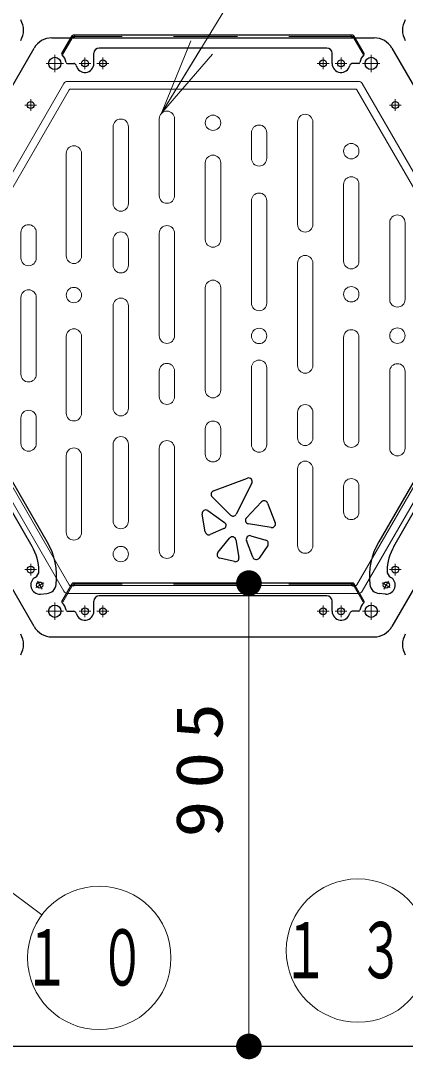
# Model space of a CAD drawing. Units: millimetres on the paper, scale 1:50. Extents: x -385 to 420, y 0 to 267.
# Drawn here: x -316.66 to -301.65, y 38.34 to 78.91 of the extents above; entities that cross this region are included whole.
import ezdxf

# ---------------------------------------------------------------- set-up
doc = ezdxf.new("R2010")
doc.units = ezdxf.units.MM
doc.linetypes.add('USER1', pattern=[4.5, 2.5, -2])
doc.linetypes.add('USER2', pattern=[6, 3, -1, 1, -1])
doc.layers.add('1_50', color=7, linetype='Continuous', lineweight=25)
doc.styles.add('ＭＳ ゴシック', font='')
doc.styles.get('ＭＳ ゴシック').set_extended_font_data('MS Gothic')

# ---------------------------------------------------------------- blocks, each defined once
blk = doc.blocks.new('filled_dot')
at = {"color": 0, "linetype": 'Continuous', "lineweight": -2, "const_width": 1.25}
blk.add_lwpolyline([(-0.625, 0, 1), (0.625, 0, 1)], format="xyb", close=True, dxfattribs=at)

msp = doc.modelspace()

# ---------------------------------------------------------------- linework, layer by layer
at = {"layer": '1_50', "lineweight": 13}
for p, q in [((-311.162, 75.298), (-306.167, 83.467)), ((-311.162, 75.298), (-310.023, 78.119)), ((-311.162, 75.298), (-309.597, 77.858)), ((-309.17, 77.597), (-311.162, 75.298)), ((-311.251, 72.074), (-311.251, 75.074)), ((-310.651, 72.074), (-310.651, 75.074)), ((-313.051, 71.767), (-313.051, 74.767)), ((-312.451, 71.767), (-312.451, 74.767)), ((-305.851, 70.95), (-305.851, 74.95)), ((-305.251, 70.95), (-305.251, 74.95)), ((-307.651, 73.531), (-307.651, 74.531)), ((-307.051, 73.531), (-307.051, 74.531)), ((-314.883, 69.723), (-314.883, 73.723)), ((-314.283, 69.723), (-314.283, 73.723)), ((-309.451, 70.357), (-309.451, 73.357)), ((-308.851, 70.357), (-308.851, 73.357)), ((-304.051, 69.512), (-304.051, 72.512)), ((-303.451, 69.512), (-303.451, 72.512)), ((-307.651, 67.876), (-307.651, 71.876)), ((-307.051, 67.876), (-307.051, 71.876)), ((-302.251, 68.019), (-302.251, 71.019)), ((-301.651, 68.019), (-301.651, 71.019)), ((-316.651, 69.638), (-316.651, 70.638)), ((-316.051, 69.638), (-316.051, 70.638)), ((-311.251, 66.603), (-311.251, 70.603)), ((-310.651, 66.603), (-310.651, 70.603)), ((-313.051, 69.354), (-313.051, 70.354)), ((-312.451, 69.354), (-312.451, 70.354)), ((-305.851, 65.439), (-305.851, 69.439)), ((-305.251, 65.439), (-305.251, 69.439)), ((-309.451, 64.474), (-309.451, 68.474)), ((-308.851, 64.474), (-308.851, 68.474)), ((-316.651, 65.095), (-316.651, 68.095)), ((-316.051, 65.095), (-316.051, 68.095)), ((-313.051, 63.772), (-313.051, 67.772)), ((-312.451, 63.772), (-312.451, 67.772)), ((-314.883, 63.571), (-314.883, 66.571)), ((-314.283, 63.571), (-314.283, 66.571)), ((-304.051, 62.538), (-304.051, 66.538)), ((-303.451, 62.538), (-303.451, 66.538)), ((-307.651, 62.35), (-307.651, 65.35)), ((-307.051, 62.35), (-307.051, 65.35)), ((-311.251, 64.221), (-311.251, 65.221)), ((-310.651, 64.221), (-310.651, 65.221)), ((-302.251, 62.208), (-302.251, 65.208)), ((-301.651, 62.208), (-301.651, 65.208)), ((-316.651, 62.391), (-316.651, 63.391)), ((-316.051, 62.391), (-316.051, 63.391)), ((-305.851, 62.61), (-305.851, 63.61)), ((-305.251, 62.61), (-305.251, 63.61)), ((-309.451, 61.97), (-309.451, 62.97)), ((-308.851, 61.97), (-308.851, 62.97)), ((-313.051, 59.36), (-313.051, 62.36)), ((-312.451, 59.36), (-312.451, 62.36)), ((-311.251, 58.203), (-311.251, 62.203)), ((-310.651, 58.203), (-310.651, 62.203)), ((-314.883, 58.917), (-314.883, 61.917)), ((-314.283, 58.917), (-314.283, 61.917)), ((-305.851, 58.403), (-305.851, 61.403)), ((-305.251, 58.403), (-305.251, 61.403)), ((-304.051, 59.718), (-304.051, 60.718)), ((-303.451, 59.718), (-303.451, 60.718)), ((-307.749, 38.838), (-307.749, 56.938)), ((-321.265, 48.035), (-315.834, 43.973))]:
    msp.add_line(p, q, dxfattribs=at)
at = {"layer": '1_50', "color": 190}
for p, q in [((-315.05, 77.621), (-314.647, 78.318)), ((-303.689, 78.338), (-314.613, 78.338)), ((-314.549, 78.292), (-314.549, 78.338)), ((-303.753, 78.292), (-303.753, 78.338)), ((-303.252, 77.621), (-303.655, 78.318)), ((-314.609, 78.232), (-314.674, 78.232)), ((-303.693, 78.232), (-303.628, 78.232)), ((-313.801, 77.238), (-313.801, 77.638)), ((-304.701, 77.838), (-313.601, 77.838)), ((-304.501, 77.238), (-304.501, 77.638)), ((-314.85, 77.238), (-314.59, 77.238)), ((-303.452, 77.238), (-303.712, 77.238)), ((-315.05, 56.221), (-314.647, 56.918)), ((-315.05, 56.221), (-314.647, 56.918)), ((-314.609, 56.832), (-314.674, 56.832)), ((-314.609, 56.832), (-314.674, 56.832)), ((-303.689, 56.938), (-314.613, 56.938)), ((-303.689, 56.938), (-314.613, 56.938)), ((-314.549, 56.892), (-314.549, 56.938)), ((-314.549, 56.892), (-314.549, 56.938)), ((-303.753, 56.892), (-303.753, 56.938)), ((-303.753, 56.892), (-303.753, 56.938)), ((-303.693, 56.832), (-303.628, 56.832)), ((-303.693, 56.832), (-303.628, 56.832)), ((-303.252, 56.221), (-303.655, 56.918)), ((-303.252, 56.221), (-303.655, 56.918)), ((-304.701, 56.438), (-313.601, 56.438)), ((-304.701, 56.438), (-313.601, 56.438)), ((-313.801, 55.838), (-313.801, 56.238)), ((-313.801, 55.838), (-313.801, 56.238)), ((-304.501, 55.838), (-304.501, 56.238)), ((-304.501, 55.838), (-304.501, 56.238)), ((-314.85, 55.838), (-314.59, 55.838)), ((-314.85, 55.838), (-314.59, 55.838)), ((-303.452, 55.838), (-303.712, 55.838)), ((-303.452, 55.838), (-303.712, 55.838))]:
    msp.add_line(p, q, dxfattribs=at)
at = {"layer": '1_50', "color": 131}
for p, q in [((-315.444, 78.238), (-302.858, 78.238)), ((-322.43, 66.938), (-316.137, 77.838)), ((-302.165, 77.838), (-295.872, 66.938)), ((-316.137, 55.238), (-322.43, 66.138)), ((-295.872, 66.138), (-302.165, 55.238)), ((-309.132, 60.539), (-307.806, 61.036)), ((-307.632, 60.841), (-308.248, 59.633)), ((-308.471, 59.598), (-309.182, 60.309)), ((-307.849, 59.493), (-307.252, 60.111)), ((-307.021, 60.065), (-306.722, 59.297)), ((-309.456, 58.941), (-309.572, 59.635)), ((-309.353, 59.772), (-308.698, 59.309)), ((-306.876, 59.108), (-307.771, 59.257)), ((-308.723, 59.066), (-309.263, 58.835)), ((-308.962, 58.139), (-308.501, 58.695)), ((-308.255, 58.629), (-308.14, 57.938)), ((-307.599, 57.949), (-307.842, 58.604)), ((-307.672, 58.787), (-307.092, 58.619)), ((-307.016, 58.405), (-307.352, 57.918)), ((-308.31, 57.779), (-308.886, 57.913)), ((-315.444, 54.838), (-302.858, 54.838))]:
    msp.add_line(p, q, dxfattribs=at)
at = {"layer": '1_50', "color": 190, "linetype": 'USER1', "lineweight": 13}
for p, q in [((-315.009, 77.599), (-314.609, 78.292)), ((-303.693, 78.292), (-314.609, 78.292)), ((-303.293, 77.599), (-303.693, 78.292)), ((-315.009, 77.599), (-315.049, 77.622)), ((-303.293, 77.599), (-303.253, 77.622)), ((-315.009, 56.199), (-314.609, 56.892)), ((-315.009, 56.199), (-314.609, 56.892)), ((-303.693, 56.892), (-314.609, 56.892)), ((-303.693, 56.892), (-314.609, 56.892)), ((-303.293, 56.199), (-303.693, 56.892)), ((-303.293, 56.199), (-303.693, 56.892)), ((-315.009, 56.199), (-315.049, 56.222)), ((-315.009, 56.199), (-315.049, 56.222)), ((-303.293, 56.199), (-303.253, 56.222)), ((-303.293, 56.199), (-303.253, 56.222))]:
    msp.add_line(p, q, dxfattribs=at)
at = {"layer": '1_50', "linetype": 'USER2', "lineweight": 13}
for p, q in [((-315.329, 77.578), (-315.329, 76.898)), ((-302.973, 77.578), (-302.973, 76.898)), ((-314.989, 77.238), (-315.669, 77.238)), ((-302.633, 77.238), (-303.313, 77.238)), ((-315.329, 56.178), (-315.329, 55.498)), ((-302.973, 56.178), (-302.973, 55.498)), ((-314.989, 55.838), (-315.669, 55.838)), ((-302.633, 55.838), (-303.313, 55.838))]:
    msp.add_line(p, q, dxfattribs=at)
at = {"layer": '1_50', "color": 2, "linetype": 'USER2', "lineweight": 13}
for p, q in [((-314.381, 77.238), (-313.921, 77.238)), ((-314.151, 77.468), (-314.151, 77.008)), ((-313.221, 77.238), (-313.681, 77.238)), ((-313.451, 77.468), (-313.451, 77.008)), ((-304.621, 77.238), (-305.081, 77.238)), ((-304.851, 77.468), (-304.851, 77.008)), ((-304.381, 77.238), (-303.921, 77.238)), ((-304.151, 77.468), (-304.151, 77.008)), ((-316.037, 75.612), (-316.497, 75.612)), ((-316.267, 75.842), (-316.267, 75.382)), ((-302.265, 75.612), (-301.805, 75.612)), ((-302.035, 75.842), (-302.035, 75.382)), ((-316.267, 57.234), (-316.267, 57.694)), ((-302.035, 57.234), (-302.035, 57.694)), ((-316.037, 57.464), (-316.497, 57.464)), ((-302.265, 57.464), (-301.805, 57.464)), ((-314.151, 56.068), (-314.151, 55.608)), ((-314.151, 56.068), (-314.151, 55.608)), ((-313.451, 55.608), (-313.451, 56.068)), ((-304.851, 55.608), (-304.851, 56.068)), ((-304.151, 56.068), (-304.151, 55.608)), ((-304.151, 56.068), (-304.151, 55.608)), ((-314.381, 55.838), (-313.921, 55.838)), ((-314.381, 55.838), (-313.921, 55.838)), ((-313.221, 55.838), (-313.681, 55.838)), ((-304.621, 55.838), (-305.081, 55.838)), ((-304.381, 55.838), (-303.921, 55.838)), ((-304.381, 55.838), (-303.921, 55.838))]:
    msp.add_line(p, q, dxfattribs=at)
at = {"layer": '1_50', "color": 131, "lineweight": 13}
for p, q in [((-320.652, 66.618), (-314.971, 76.458)), ((-314.832, 76.538), (-303.47, 76.538)), ((-303.331, 76.458), (-297.65, 66.618)), ((-320.334, 66.568), (-314.769, 76.208)), ((-314.717, 76.238), (-303.585, 76.238)), ((-303.533, 76.208), (-297.968, 66.568)), ((-314.971, 56.618), (-320.652, 66.458)), ((-314.769, 56.868), (-320.334, 66.508)), ((-297.968, 66.508), (-303.533, 56.868)), ((-297.65, 66.458), (-303.331, 56.618)), ((-303.585, 56.838), (-314.717, 56.838)), ((-303.47, 56.538), (-314.832, 56.538))]:
    msp.add_line(p, q, dxfattribs=at)
at = {"layer": '1_50', "color": 70}
for p, q in [((-315.621, 58.544), (-319.309, 64.933)), ((-298.993, 64.933), (-302.681, 58.544)), ((-316.215, 58.373), (-317.324, 60.294)), ((-302.087, 58.373), (-300.978, 60.294)), ((-315.89, 56.509), (-315.64, 56.529)), ((-302.412, 56.509), (-302.662, 56.529))]:
    msp.add_line(p, q, dxfattribs=at)
at = {"layer": '1_50', "color": 190, "linetype": 'USER2', "lineweight": 13}
for p, q in [((-315.762, 56.948), (-316.073, 56.768)), ((-316.007, 57.014), (-315.827, 56.702)), ((-302.54, 56.948), (-302.229, 56.768)), ((-302.295, 57.014), (-302.475, 56.702))]:
    msp.add_line(p, q, dxfattribs=at)
at = {"layer": '1_50'}
msp.add_line((-262.552, 38.838), (-347.106, 38.838), dxfattribs=at)
at = {"layer": '1_50', "color": 131}
for centre in [(-315.329, 77.238), (-302.973, 77.238), (-315.329, 55.838), (-302.973, 55.838)]:
    msp.add_circle(centre, 0.24, dxfattribs=at)
at = {"layer": '1_50', "color": 2}
for centre in [(-314.151, 77.238), (-313.451, 77.238), (-304.851, 77.238), (-304.151, 77.238), (-316.267, 75.612), (-302.035, 75.612), (-316.267, 57.464), (-302.035, 57.464), (-314.151, 55.838), (-314.151, 55.838), (-313.451, 55.838), (-304.851, 55.838), (-304.151, 55.838), (-304.151, 55.838)]:
    msp.add_circle(centre, 0.135, dxfattribs=at)
at = {"layer": '1_50', "color": 131, "lineweight": 13}
for centre in [(-309.151, 74.919), (-303.751, 73.811), (-314.583, 68.19), (-303.751, 68.221), (-307.351, 66.593), (-301.951, 66.604), (-312.751, 58.072)]:
    msp.add_circle(centre, 0.3, dxfattribs=at)
at = {"layer": '1_50', "color": 190}
for centre in [(-315.917, 56.858), (-302.385, 56.858)]:
    msp.add_circle(centre, 0.12, dxfattribs=at)
at = {"layer": '1_50', "lineweight": 13}
for centre in [(-313.591, 42.296), (-303.491, 42.581)]:
    msp.add_circle(centre, 2.8, dxfattribs=at)
at = {"layer": '1_50', "color": 131}
for centre, radius, start, end in [((-317.349, 78.538), 0.8, 330, 30), ((-300.953, 78.538), 0.8, 150, 210), ((-315.444, 77.438), 0.8, 90, 150), ((-302.858, 77.438), 0.8, 30, 90), ((-307.757, 60.905), 0.14, 332.9873, 110.556), ((-309.083, 60.408), 0.14, 110.556, 225), ((-307.151, 60.014), 0.14, 21.2505, 136.0051), ((-309.434, 59.658), 0.14, 54.7824, 189.4623), ((-308.778, 59.195), 0.14, 293.1986, 54.7824), ((-308.372, 59.697), 0.14, 225, 332.9873), ((-307.748, 59.396), 0.14, 136.0051, 260.5377), ((-306.853, 59.246), 0.14, 260.5377, 21.2505), ((-309.318, 58.964), 0.14, 189.4623, 293.1986), ((-308.393, 58.606), 0.14, 9.4623, 140.3893), ((-307.711, 58.653), 0.14, 73.8108, 200.3764), ((-307.131, 58.485), 0.14, 325.3048, 73.8108), ((-308.854, 58.049), 0.14, 140.3893, 256.866), ((-308.278, 57.915), 0.14, 256.866, 9.4623), ((-307.467, 57.998), 0.14, 200.3764, 325.3048), ((-315.444, 55.638), 0.8, 210, 270), ((-302.858, 55.638), 0.8, 270, 330), ((-317.349, 54.538), 0.8, 330, 30), ((-300.953, 54.538), 0.8, 150, 210)]:
    msp.add_arc(centre, radius, start, end, dxfattribs=at)
at = {"layer": '1_50', "color": 190}
for centre, radius, start, end in [((-314.613, 78.298), 0.04, 90, 150), ((-303.689, 78.298), 0.04, 30, 90), ((-314.674, 78.192), 0.04, 90, 150), ((-314.609, 78.292), 0.06, 270, 0), ((-303.693, 78.292), 0.06, 180, 270), ((-303.628, 78.192), 0.04, 30, 90), ((-315.015, 77.601), 0.04, 150, 229.1931), ((-315.329, 77.238), 0.44, 4.7802, 49.1931), ((-313.601, 77.638), 0.2, 90, 180), ((-304.701, 77.638), 0.2, 0, 90), ((-302.973, 77.238), 0.44, 130.8069, 175.2198), ((-303.287, 77.601), 0.04, 310.8069, 30), ((-314.85, 77.278), 0.04, 184.7802, 270), ((-314.59, 77.138), 0.1, 12.8396, 90), ((-314.151, 77.238), 0.35, 192.8396, 0), ((-304.151, 77.238), 0.35, 180, 347.1604), ((-303.712, 77.138), 0.1, 90, 167.1604), ((-303.452, 77.278), 0.04, 270, 355.2198), ((-314.674, 56.792), 0.04, 90, 150), ((-314.674, 56.792), 0.04, 90, 150), ((-314.613, 56.898), 0.04, 90, 150), ((-314.613, 56.898), 0.04, 90, 150), ((-314.609, 56.892), 0.06, 270, 0), ((-314.609, 56.892), 0.06, 270, 0), ((-303.693, 56.892), 0.06, 180, 270), ((-303.693, 56.892), 0.06, 180, 270), ((-303.689, 56.898), 0.04, 30, 90), ((-303.689, 56.898), 0.04, 30, 90), ((-303.628, 56.792), 0.04, 30, 90), ((-303.628, 56.792), 0.04, 30, 90), ((-313.601, 56.238), 0.2, 90, 180), ((-313.601, 56.238), 0.2, 90, 180), ((-304.701, 56.238), 0.2, 0, 90), ((-304.701, 56.238), 0.2, 0, 90), ((-315.015, 56.201), 0.04, 150, 229.1931), ((-315.015, 56.201), 0.04, 150, 229.1931), ((-315.329, 55.838), 0.44, 4.7802, 49.1931), ((-315.329, 55.838), 0.44, 4.7802, 49.1931), ((-302.973, 55.838), 0.44, 130.8069, 175.2198), ((-302.973, 55.838), 0.44, 130.8069, 175.2198), ((-303.287, 56.201), 0.04, 310.8069, 30), ((-303.287, 56.201), 0.04, 310.8069, 30), ((-314.85, 55.878), 0.04, 184.7802, 270), ((-314.85, 55.878), 0.04, 184.7802, 270), ((-314.59, 55.738), 0.1, 12.8396, 90), ((-314.59, 55.738), 0.1, 12.8396, 90), ((-314.151, 55.838), 0.35, 192.8396, 0), ((-314.151, 55.838), 0.35, 192.8396, 0), ((-304.151, 55.838), 0.35, 180, 347.1604), ((-304.151, 55.838), 0.35, 180, 347.1604), ((-303.712, 55.738), 0.1, 90, 167.1604), ((-303.712, 55.738), 0.1, 90, 167.1604), ((-303.452, 55.878), 0.04, 270, 355.2198), ((-303.452, 55.878), 0.04, 270, 355.2198)]:
    msp.add_arc(centre, radius, start, end, dxfattribs=at)
at = {"layer": '1_50', "color": 131, "lineweight": 13}
for centre, radius, start, end in [((-314.832, 76.378), 0.16, 90, 150), ((-303.47, 76.378), 0.16, 30, 90), ((-314.717, 76.178), 0.06, 90, 150), ((-303.585, 76.178), 0.06, 30, 90), ((-314.717, 56.898), 0.06, 210, 270), ((-303.585, 56.898), 0.06, 270, 330), ((-314.832, 56.698), 0.16, 210, 270), ((-303.47, 56.698), 0.16, 270, 330)]:
    msp.add_arc(centre, radius, start, end, dxfattribs=at)
at = {"layer": '1_50', "lineweight": 13}
for centre, start, end in [((-312.751, 74.767), 0, 180), ((-310.951, 75.074), 0, 180), ((-305.551, 74.95), 0, 180), ((-307.351, 74.531), 0, 180), ((-314.583, 73.723), 0, 180), ((-309.151, 73.357), 0, 180), ((-307.351, 73.531), 180, 0), ((-303.751, 72.512), 0, 180), ((-310.951, 72.074), 180, 0), ((-307.351, 71.876), 0, 180), ((-312.751, 71.767), 180, 0), ((-301.951, 71.019), 0, 180), ((-316.351, 70.638), 0, 180), ((-312.751, 70.354), 0, 180), ((-310.951, 70.603), 0, 180), ((-305.551, 70.95), 180, 0), ((-309.151, 70.357), 180, 0), ((-316.351, 69.638), 180, 0), ((-314.583, 69.723), 180, 0), ((-305.551, 69.439), 0, 180), ((-303.751, 69.512), 180, 0), ((-312.751, 69.354), 180, 0), ((-309.151, 68.474), 0, 180), ((-316.351, 68.095), 0, 180), ((-312.751, 67.772), 0, 180), ((-307.351, 67.876), 180, 0), ((-301.951, 68.019), 180, 0), ((-314.583, 66.571), 0, 180), ((-310.951, 66.603), 180, 0), ((-303.751, 66.538), 0, 180), ((-310.951, 65.221), 0, 180), ((-307.351, 65.35), 0, 180), ((-305.551, 65.439), 180, 0), ((-301.951, 65.208), 0, 180), ((-316.351, 65.095), 180, 0), ((-310.951, 64.221), 180, 0), ((-309.151, 64.474), 180, 0), ((-316.351, 63.391), 0, 180), ((-312.751, 63.772), 180, 0), ((-305.551, 63.61), 0, 180), ((-314.583, 63.571), 180, 0), ((-309.151, 62.97), 0, 180), ((-312.751, 62.36), 0, 180), ((-310.951, 62.203), 0, 180), ((-305.551, 62.61), 180, 0), ((-303.751, 62.538), 180, 0), ((-316.351, 62.391), 180, 0), ((-314.583, 61.917), 0, 180), ((-307.351, 62.35), 180, 0), ((-301.951, 62.208), 180, 0), ((-309.151, 61.97), 180, 0), ((-305.551, 61.403), 0, 180), ((-303.751, 60.718), 0, 180), ((-303.751, 59.718), 180, 0), ((-312.751, 59.36), 180, 0), ((-314.583, 58.917), 180, 0), ((-310.951, 58.203), 180, 0), ((-305.551, 58.403), 180, 0)]:
    msp.add_arc(centre, 0.3, start, end, dxfattribs=at)
at = {"layer": '1_50', "color": 70}
for centre, radius, start, end in [((-317.97, 57.187), 2.713, 353.5555, 30), ((-300.332, 57.187), 2.713, 150, 186.4445), ((-317.947, 57.373), 2, 1.3056, 30), ((-300.355, 57.373), 2, 150, 178.6944), ((-316.237, 57.412), 0.29, 300, 1.3056), ((-302.065, 57.412), 0.29, 178.6944, 240), ((-315.917, 56.858), 0.35, 120, 274.5491), ((-315.672, 56.928), 0.4, 274.5491, 353.5555), ((-302.63, 56.928), 0.4, 186.4445, 265.4509), ((-302.385, 56.858), 0.35, 265.4509, 60)]:
    msp.add_arc(centre, radius, start, end, dxfattribs=at)

# ---------------------------------------------------------------- block references
at = {"layer": '1_50', "lineweight": 13, "xscale": 0.4, "yscale": 0.4}
for p, rotation in [((-307.749, 56.938), 270), ((-307.749, 38.838), 90)]:
    msp.add_blockref('filled_dot', p, dxfattribs=dict(at, rotation=rotation))

# ---------------------------------------------------------------- texts
at = {"layer": '1_50', "insert": (-308.749, 49.865), "char_height": 1.833, "attachment_point": 8, "rotation": 90, "style": 'ＭＳ ゴシック'}
msp.add_mtext('\\T1.33;\\W1.15;905', dxfattribs=at)
at = {"layer": '1_50', "char_height": 2.199, "attachment_point": 5, "style": 'ＭＳ ゴシック'}
for s, insert in [('\\T1.64;\\W0.6;１０', (-313.591, 42.296)), ('\\T1.64;\\W0.6;１３', (-303.491, 42.581))]:
    msp.add_mtext(s, dxfattribs=dict(at, insert=insert))

doc.saveas('drawing.dxf')
